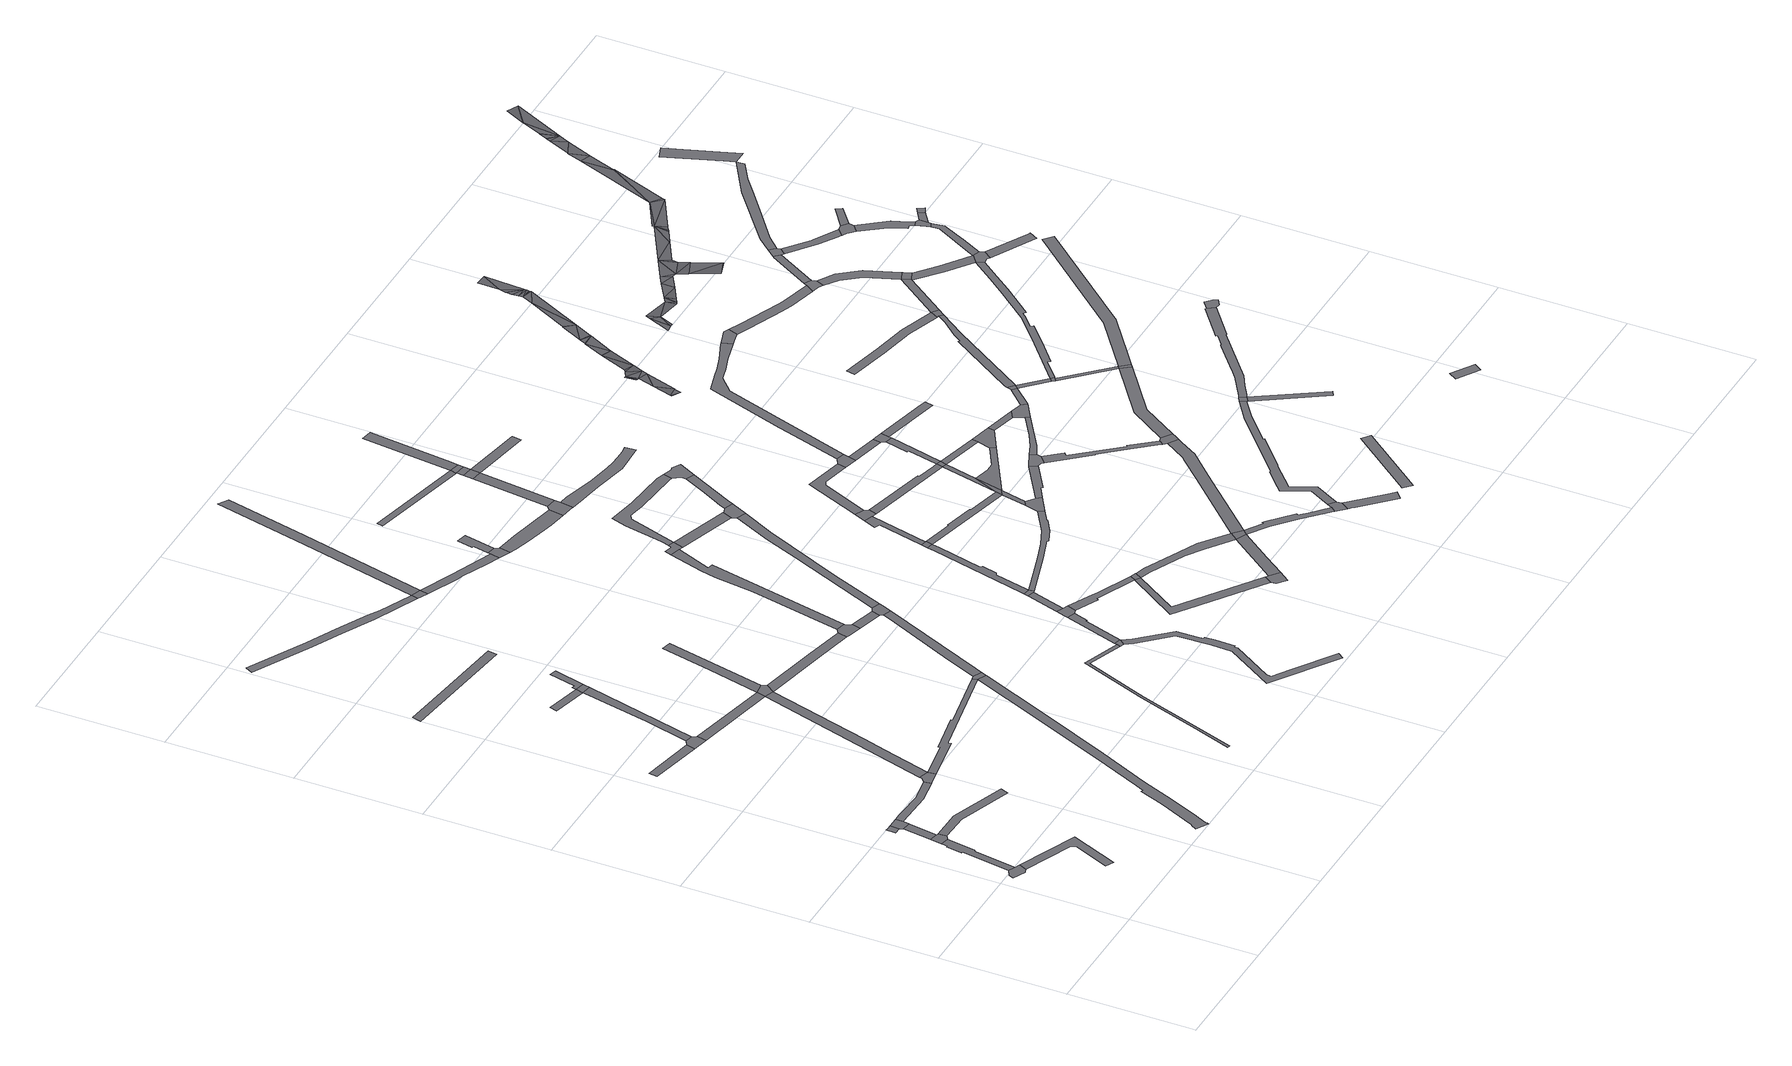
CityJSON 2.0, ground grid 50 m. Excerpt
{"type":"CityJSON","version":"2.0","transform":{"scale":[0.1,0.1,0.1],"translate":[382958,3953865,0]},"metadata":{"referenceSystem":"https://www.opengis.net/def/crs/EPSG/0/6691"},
"CityObjects":{
"road1":{"type":"Road","attributes":{"class":"1040","RoadStructureAttribute.sectionType":"4"},"geometry":[{"type":"MultiSurface","lod":"1","boundaries":[[[0,1,2,3,4,5,6]]]}]},
"road2":{"type":"Road","attributes":{"class":"1040","RoadStructureAttribute.sectionType":"1"},"geometry":[{"type":"MultiSurface","lod":"1","boundaries":[[[7,8,9,10,11,0,6,12,13,14]]]}]},
"road3":{"type":"Road","attributes":{"class":"1040","RoadStructureAttribute.sectionType":"1"},"geometry":[{"type":"MultiSurface","lod":"1","boundaries":[[[15,5,4,16,17,18,19]]]}]},
"road4":{"type":"Road","attributes":{"class":"1040","RoadStructureAttribute.sectionType":"4"},"geometry":[{"type":"MultiSurface","lod":"1","boundaries":[[[20,7,14,21,22,23]]]}]},
"road5":{"type":"Road","attributes":{"class":"1040","RoadStructureAttribute.sectionType":"1"},"geometry":[{"type":"MultiSurface","lod":"1","boundaries":[[[24,25,26,27,28]]]}]},
"road6":{"type":"Road","attributes":{"class":"1040","RoadStructureAttribute.sectionType":"1"},"geometry":[{"type":"MultiSurface","lod":"1","boundaries":[[[29,20,23,30]]]}]},
"road7":{"type":"Road","attributes":{"class":"1040","RoadStructureAttribute.sectionType":"4"},"geometry":[{"type":"MultiSurface","lod":"1","boundaries":[[[31,27,26,29,30,32,33]]]}]},
"road8":{"type":"Road","attributes":{"class":"1040","RoadStructureAttribute.sectionType":"1"},"geometry":[{"type":"MultiSurface","lod":"1","boundaries":[[[22,21,34,35,36,37]]]}]},
"road9":{"type":"Road","attributes":{"class":"1040","RoadStructureAttribute.sectionType":"1"},"geometry":[{"type":"MultiSurface","lod":"1","boundaries":[[[38,39,40,41,31,33,42,43]]]}]},
"road10":{"type":"Road","attributes":{"class":"1040","RoadStructureAttribute.sectionType":"1"},"geometry":[{"type":"MultiSurface","lod":"1","boundaries":[[[44,45,46,47]]]}]},
"road11":{"type":"Road","attributes":{"class":"1040","RoadStructureAttribute.sectionType":"4"},"geometry":[{"type":"MultiSurface","lod":"1","boundaries":[[[48,49,38,43,50,51,52]]]}]},
"road12":{"type":"Road","attributes":{"class":"1040","RoadStructureAttribute.sectionType":"4"},"geometry":[{"type":"MultiSurface","lod":"1","boundaries":[[[53,47,46,54,55,56]]]}]},
"road13":{"type":"Road","attributes":{"class":"1040","RoadStructureAttribute.sectionType":"1"},"geometry":[{"type":"MultiSurface","lod":"1","boundaries":[[[57,48,52,58,59,60]]]}]},
"road14":{"type":"Road","attributes":{"class":"1040","RoadStructureAttribute.sectionType":"1"},"geometry":[{"type":"MultiSurface","lod":"1","boundaries":[[[61,62,63,53,56,64]]]}]},
"road15":{"type":"Road","attributes":{"class":"1040","RoadStructureAttribute.sectionType":"1"},"geometry":[{"type":"MultiSurface","lod":"1","boundaries":[[[65,66,67,68,69,70,71,72,73,74,75,76,77,78,79,80,81,82,83,84,85]]]}]},
"road16":{"type":"Road","attributes":{"class":"1040","RoadStructureAttribute.sectionType":"1"},"geometry":[{"type":"MultiSurface","lod":"1","boundaries":[[[55,54,57,86]]]}]},
"road17":{"type":"Road","attributes":{"class":"1040","RoadStructureAttribute.sectionType":"1"},"geometry":[{"type":"MultiSurface","lod":"1","boundaries":[[[87,88,61,89]]]}]},
"road18":{"type":"Road","attributes":{"class":"1040","RoadStructureAttribute.sectionType":"1"},"geometry":[{"type":"MultiSurface","lod":"1","boundaries":[[[90,91,92,93,94,95]]]}]},
"road19":{"type":"Road","attributes":{"class":"1040","RoadStructureAttribute.sectionType":"1"},"geometry":[{"type":"MultiSurface","lod":"1","boundaries":[[[96,97,98,99,100,52,51,101,102,103,65]]]}]},
"road20":{"type":"Road","attributes":{"class":"1040","RoadStructureAttribute.sectionType":"4"},"geometry":[{"type":"MultiSurface","lod":"1","boundaries":[[[89,61,64,104]]]}]},
"road21":{"type":"Road","attributes":{"class":"1040","RoadStructureAttribute.sectionType":"1"},"geometry":[{"type":"MultiSurface","lod":"1","boundaries":[[[105,106,107,89,104,108]]]}]},
"road22":{"type":"Road","attributes":{"class":"1040","RoadStructureAttribute.sectionType":"4"},"geometry":[{"type":"MultiSurface","lod":"1","boundaries":[[[109,86,57,60,110]]]}]},
"road23":{"type":"Road","attributes":{"class":"1040","RoadStructureAttribute.sectionType":"1"},"geometry":[{"type":"MultiSurface","lod":"1","boundaries":[[[111,112,113,114,115,116,117,118,119,120,121]]]}]},
"road24":{"type":"Road","attributes":{"class":"1040","RoadStructureAttribute.sectionType":"1"},"geometry":[{"type":"MultiSurface","lod":"1","boundaries":[[[122,123,86,109,124]]]}]},
"road25":{"type":"Road","attributes":{"class":"1040","RoadStructureAttribute.sectionType":"1"},"geometry":[{"type":"MultiSurface","lod":"1","boundaries":[[[110,60,125,126,127,128]]]}]},
"road26":{"type":"Road","attributes":{"class":"1040","RoadStructureAttribute.sectionType":"1"},"geometry":[{"type":"MultiSurface","lod":"1","boundaries":[[[129,130,131,132,133,134,135,136,137,138,139,140,141]]]}]},
"road27":{"type":"Road","attributes":{"class":"1040","RoadStructureAttribute.sectionType":"4"},"geometry":[{"type":"MultiSurface","lod":"1","boundaries":[[[142,96,65,85,143]]]}]},
"road28":{"type":"Road","attributes":{"class":"1040","RoadStructureAttribute.sectionType":"1"},"geometry":[{"type":"MultiSurface","lod":"1","boundaries":[[[144,145,146,147,142,143,148,149]]]}]},
"road29":{"type":"Road","attributes":{"class":"1040","RoadStructureAttribute.sectionType":"4"},"geometry":[{"type":"MultiSurface","lod":"1","boundaries":[[[121,120,150,151,152,153]]]}]},
"road30":{"type":"Road","attributes":{"class":"1040","RoadStructureAttribute.sectionType":"4"},"geometry":[{"type":"MultiSurface","lod":"1","boundaries":[[[154,127,126,155,156,157,158,159]]]}]},
"road31":{"type":"Road","attributes":{"class":"1040","RoadStructureAttribute.sectionType":"1"},"geometry":[{"type":"MultiSurface","lod":"1","boundaries":[[[157,156,160,161]]]}]},
"road32":{"type":"Road","attributes":{"class":"1040","RoadStructureAttribute.sectionType":"4"},"geometry":[{"type":"MultiSurface","lod":"1","boundaries":[[[162,140,139,163,164]]]}]},
"road33":{"type":"Road","attributes":{"class":"1040","RoadStructureAttribute.sectionType":"1"},"geometry":[{"type":"MultiSurface","lod":"1","boundaries":[[[164,163,165,166,167,168,169,170,171,172,173,174,175,176,177,178,179,180,181,182,183,184]]]}]},
"road34":{"type":"Road","attributes":{"class":"1040","RoadStructureAttribute.sectionType":"1"},"geometry":[{"type":"MultiSurface","lod":"1","boundaries":[[[153,152,185,186,187,188,189,190]]]}]},
"road35":{"type":"Road","attributes":{"class":"1040","RoadStructureAttribute.sectionType":"4"},"geometry":[{"type":"MultiSurface","lod":"1","boundaries":[[[191,161,160,144,149,192,193]]]}]},
"road36":{"type":"Road","attributes":{"class":"1040","RoadStructureAttribute.sectionType":"1"},"geometry":[{"type":"MultiSurface","lod":"1","boundaries":[[[194,162,164,195,196,197]]]}]},
"road37":{"type":"Road","attributes":{"class":"1040","RoadStructureAttribute.sectionType":"1"},"geometry":[{"type":"MultiSurface","lod":"1","boundaries":[[[198,199,200,201,154,159,202,203,204]]]}]},
"road38":{"type":"Road","attributes":{"class":"1040","RoadStructureAttribute.sectionType":"1"},"geometry":[{"type":"MultiSurface","lod":"1","boundaries":[[[205,206,121,153,207,208]]]}]},
"road39":{"type":"Road","attributes":{"class":"1040","RoadStructureAttribute.sectionType":"4"},"geometry":[{"type":"MultiSurface","lod":"1","boundaries":[[[209,210,194,197,211,212,213]]]}]},
"road40":{"type":"Road","attributes":{"class":"1040","RoadStructureAttribute.sectionType":"4"},"geometry":[{"type":"MultiSurface","lod":"1","boundaries":[[[214,189,188,215,216,217]]]}]},
"road41":{"type":"Road","attributes":{"class":"1040","RoadStructureAttribute.sectionType":"1"},"geometry":[{"type":"MultiSurface","lod":"1","boundaries":[[[218,209,213,219]]]}]},
"road42":{"type":"Road","attributes":{"class":"1040","RoadStructureAttribute.sectionType":"1"},"geometry":[{"type":"MultiSurface","lod":"1","boundaries":[[[220,221,222,214,217,223]]]}]},
"road43":{"type":"Road","attributes":{"class":"1040","RoadStructureAttribute.sectionType":"4"},"geometry":[{"type":"MultiSurface","lod":"1","boundaries":[[[224,218,219,225,226,227]]]}]},
"road44":{"type":"Road","attributes":{"class":"1040","RoadStructureAttribute.sectionType":"1"},"geometry":[{"type":"MultiSurface","lod":"1","boundaries":[[[212,211,228,229,230,231,232,233,234]]]}]},
"road45":{"type":"Road","attributes":{"class":"1040","RoadStructureAttribute.sectionType":"4"},"geometry":[{"type":"MultiSurface","lod":"1","boundaries":[[[235,236,237,198,204,238,239]]]}]},
"road46":{"type":"Road","attributes":{"class":"1040","RoadStructureAttribute.sectionType":"1"},"geometry":[{"type":"MultiSurface","lod":"1","boundaries":[[[240,241,242,243,191,193,244,245,246]]]}]},
"road47":{"type":"Road","attributes":{"class":"1040","RoadStructureAttribute.sectionType":"1"},"geometry":[{"type":"MultiSurface","lod":"1","boundaries":[[[216,215,247,248,249,250,251,252,253]]]}]},
"road48":{"type":"Road","attributes":{"class":"1040","RoadStructureAttribute.sectionType":"1"},"geometry":[{"type":"MultiSurface","lod":"1","boundaries":[[[231,254,255,256,257,258,259]]]}]},
"road49":{"type":"Road","attributes":{"class":"1040","RoadStructureAttribute.sectionType":"1"},"geometry":[{"type":"MultiSurface","lod":"1","boundaries":[[[260,261,262,224,227,263,264,265,266,267,268,269]]]}]},
"road50":{"type":"Road","attributes":{"class":"1040","RoadStructureAttribute.sectionType":"4"},"geometry":[{"type":"MultiSurface","lod":"1","boundaries":[[[232,231,259,270]]]}]},
"road51":{"type":"Road","attributes":{"class":"1040","RoadStructureAttribute.sectionType":"1"},"geometry":[{"type":"MultiSurface","lod":"1","boundaries":[[[239,238,271,272]]]}]},
"road52":{"type":"Road","attributes":{"class":"1040","RoadStructureAttribute.sectionType":"4"},"geometry":[{"type":"MultiSurface","lod":"1","boundaries":[[[257,256,273,274,275,276]]]}]},
"road53":{"type":"Road","attributes":{"class":"1040","RoadStructureAttribute.sectionType":"1"},"geometry":[{"type":"MultiSurface","lod":"1","boundaries":[[[277,278,279,280]]]}]},
"road54":{"type":"Road","attributes":{"class":"1040","RoadStructureAttribute.sectionType":"4"},"geometry":[{"type":"MultiSurface","lod":"1","boundaries":[[[281,260,269,282,283]]]}]},
"road55":{"type":"Road","attributes":{"class":"1040","RoadStructureAttribute.sectionType":"4"},"geometry":[{"type":"MultiSurface","lod":"1","boundaries":[[[284,252,251,285,286,287,288]]]}]},
"road56":{"type":"Road","attributes":{"class":"1040","RoadStructureAttribute.sectionType":"1"},"geometry":[{"type":"MultiSurface","lod":"1","boundaries":[[[289,290,291,292,293,294,227,226,225,295,296,297,298,299,300,301,302]]]}]},
"road57":{"type":"Road","attributes":{"class":"1040","RoadStructureAttribute.sectionType":"1"},"geometry":[{"type":"MultiSurface","lod":"1","boundaries":[[[303,304,305,281,283,306,307]]]}]},
"road58":{"type":"Road","attributes":{"class":"1040","RoadStructureAttribute.sectionType":"1"},"geometry":[{"type":"MultiSurface","lod":"1","boundaries":[[[308,309,310,311,312,313,235,239,314,315,316,317,318,319,320]]]}]},
"road59":{"type":"Road","attributes":{"class":"1040","RoadStructureAttribute.sectionType":"1"},"geometry":[{"type":"MultiSurface","lod":"1","boundaries":[[[270,259,321,322,323,324,325,326,327,328,329,330]]]}]},
"road60":{"type":"Road","attributes":{"class":"1040","RoadStructureAttribute.sectionType":"4"},"geometry":[{"type":"MultiSurface","lod":"1","boundaries":[[[331,332,272,271,240,246,333]]]}]},
"road61":{"type":"Road","attributes":{"class":"1040","RoadStructureAttribute.sectionType":"1"},"geometry":[{"type":"MultiSurface","lod":"1","boundaries":[[[334,284,288,335]]]}]},
"road62":{"type":"Road","attributes":{"class":"1040","RoadStructureAttribute.sectionType":"1"},"geometry":[{"type":"MultiSurface","lod":"1","boundaries":[[[325,276,275,336,337]]]}]},
"road63":{"type":"Road","attributes":{"class":"1040","RoadStructureAttribute.sectionType":"4"},"geometry":[{"type":"MultiSurface","lod":"1","boundaries":[[[338,303,307,339,340,341]]]}]},
"road64":{"type":"Road","attributes":{"class":"1040","RoadStructureAttribute.sectionType":"4"},"geometry":[{"type":"MultiSurface","lod":"1","boundaries":[[[342,334,335,343]]]}]},
"road65":{"type":"Road","attributes":{"class":"1040","RoadStructureAttribute.sectionType":"1"},"geometry":[{"type":"MultiSurface","lod":"1","boundaries":[[[344,345,346,347,282,269,348,349]]]}]},
"road66":{"type":"Road","attributes":{"class":"1040","RoadStructureAttribute.sectionType":"1"},"geometry":[{"type":"MultiSurface","lod":"1","boundaries":[[[350,342,343,351]]]}]},
"road67":{"type":"Road","attributes":{"class":"1040","RoadStructureAttribute.sectionType":"4"},"geometry":[{"type":"MultiSurface","lod":"1","boundaries":[[[280,279,350,351,352]]]}]},
"road68":{"type":"Road","attributes":{"class":"1040","RoadStructureAttribute.sectionType":"1"},"geometry":[{"type":"MultiSurface","lod":"1","boundaries":[[[353,354,355,356,331,333,357,358]]]}]},
"road69":{"type":"Road","attributes":{"class":"1040","RoadStructureAttribute.sectionType":"1"},"geometry":[{"type":"MultiSurface","lod":"1","boundaries":[[[359,360,361,362,287,286,363,364,365,366,367,368,369,370,371,372]]]}]},
"road70":{"type":"Road","attributes":{"class":"1040","RoadStructureAttribute.sectionType":"4"},"geometry":[{"type":"MultiSurface","lod":"1","boundaries":[[[326,325,337,373]]]}]},
"road71":{"type":"Road","attributes":{"class":"1040","RoadStructureAttribute.sectionType":"1"},"geometry":[{"type":"MultiSurface","lod":"1","boundaries":[[[374,375,280,352,376,377]]]}]},
"road72":{"type":"Road","attributes":{"class":"1040","RoadStructureAttribute.sectionType":"1"},"geometry":[{"type":"MultiSurface","lod":"1","boundaries":[[[378,338,341,379,380,381,382]]]}]},
"road73":{"type":"Road","attributes":{"class":"1040","RoadStructureAttribute.sectionType":"4"},"geometry":[{"type":"MultiSurface","lod":"1","boundaries":[[[320,319,383,384,385,386,353,358,387,388,389]]]}]},
"road74":{"type":"Road","attributes":{"class":"1040","RoadStructureAttribute.sectionType":"1"},"geometry":[{"type":"MultiSurface","lod":"1","boundaries":[[[343,335,390,391]]]}]},
"road75":{"type":"Road","attributes":{"class":"1040","RoadStructureAttribute.sectionType":"4"},"geometry":[{"type":"MultiSurface","lod":"1","boundaries":[[[392,393,289,302,394,395]]]}]},
"road76":{"type":"Road","attributes":{"class":"1040","RoadStructureAttribute.sectionType":"1"},"geometry":[{"type":"MultiSurface","lod":"1","boundaries":[[[340,339,396,397,398,399,400,401]]]}]},
"road77":{"type":"Road","attributes":{"class":"1040","RoadStructureAttribute.sectionType":"1"},"geometry":[{"type":"MultiSurface","lod":"1","boundaries":[[[402,348,393,392]]]}]},
"road78":{"type":"Road","attributes":{"class":"1040","RoadStructureAttribute.sectionType":"1"},"geometry":[{"type":"MultiSurface","lod":"1","boundaries":[[[373,337,403,404,405,406,407,408,409,410,411,412,413,414,415]]]}]},
"road79":{"type":"Road","attributes":{"class":"1040","RoadStructureAttribute.sectionType":"1"},"geometry":[{"type":"MultiSurface","lod":"3","boundaries":[[[416,417,418]],[[419,420,421]],[[416,418,422]],[[419,423,420]],[[421,420,418]],[[418,417,421]]],"semantics":{"surfaces":[{"type":"TrafficArea","function":"1000"}],"values":[0,0,0,0,0,0]}}]},
"road80":{"type":"Road","attributes":{"class":"1040","RoadStructureAttribute.sectionType":"4"},"geometry":[{"type":"MultiSurface","lod":"1","boundaries":[[[424,349,348,402]]]}]},
"road81":{"type":"Road","attributes":{"class":"1040","RoadStructureAttribute.sectionType":"1"},"geometry":[{"type":"MultiSurface","lod":"1","boundaries":[[[397,349,424,425]]]}]},
"road82":{"type":"Road","attributes":{"class":"1040","RoadStructureAttribute.sectionType":"1"},"geometry":[{"type":"MultiSurface","lod":"1","boundaries":[[[426,427,395,394,428,429,430,431]]]}]},
"road83":{"type":"Road","attributes":{"class":"1040","RoadStructureAttribute.sectionType":"4"},"geometry":[{"type":"MultiSurface","lod":"3","boundaries":[[[423,419,432]],[[432,433,434]],[[435,433,432]],[[436,434,437]],[[432,434,423]],[[435,438,433]],[[423,434,436]],[[437,434,439]]],"semantics":{"surfaces":[{"type":"TrafficArea","function":"1020"}],"values":[0,0,0,0,0,0,0,0]}}]},
"road84":{"type":"Road","attributes":{"class":"1040","RoadStructureAttribute.sectionType":"4"},"geometry":[{"type":"MultiSurface","lod":"1","boundaries":[[[440,408,407,441,442,443]]]}]},
"road85":{"type":"Road","attributes":{"class":"1040","RoadStructureAttribute.sectionType":"4"},"geometry":[{"type":"MultiSurface","lod":"1","boundaries":[[[444,382,381,445,446,447]]]}]},
"road86":{"type":"Road","attributes":{"class":"1040","RoadStructureAttribute.sectionType":"4"},"geometry":[{"type":"MultiSurface","lod":"1","boundaries":[[[398,397,425,448]]]}]},
"road87":{"type":"Road","attributes":{"class":"1040","RoadStructureAttribute.sectionType":"1"},"geometry":[{"type":"MultiSurface","lod":"1","boundaries":[[[449,450,451,424,402,452,453]]]}]},
"road88":{"type":"Road","attributes":{"class":"1040","RoadStructureAttribute.sectionType":"1"},"geometry":[{"type":"MultiSurface","lod":"1","boundaries":[[[454,455,456,457,458,459,326,373,460,461,462,463,464]]]}]},
"road89":{"type":"Road","attributes":{"class":"1040","RoadStructureAttribute.sectionType":"1"},"geometry":[{"type":"MultiSurface","lod":"1","boundaries":[[[442,441,465,466,467,468,469,470]]]}]},
"road90":{"type":"Road","attributes":{"class":"1040","RoadStructureAttribute.sectionType":"1"},"geometry":[{"type":"MultiSurface","lod":"1","boundaries":[[[446,445,471,472]]]}]},
"road91":{"type":"Road","attributes":{"class":"1040","RoadStructureAttribute.sectionType":"1"},"geometry":[{"type":"MultiSurface","lod":"1","boundaries":[[[473,474,475,398,448,476,477]]]}]},
"road92":{"type":"Road","attributes":{"class":"1040","RoadStructureAttribute.sectionType":"4"},"geometry":[{"type":"MultiSurface","lod":"1","boundaries":[[[478,479,426,431,480,481,482,483]]]}]},
"road93":{"type":"Road","attributes":{"class":"1040","RoadStructureAttribute.sectionType":"1"},"geometry":[{"type":"MultiSurface","lod":"1","boundaries":[[[448,425,484,485]]]}]},
"road94":{"type":"Road","attributes":{"class":"1040","RoadStructureAttribute.sectionType":"4"},"geometry":[{"type":"MultiSurface","lod":"1","boundaries":[[[472,471,473,477,486,487,488]]]}]},
"road95":{"type":"Road","attributes":{"class":"1040","RoadStructureAttribute.sectionType":"1"},"geometry":[{"type":"MultiSurface","lod":"1","boundaries":[[[489,490,491,492,482,481,493,494,495,496,497,498,499]]]}]},
"road96":{"type":"Road","attributes":{"class":"1040","RoadStructureAttribute.sectionType":"4"},"geometry":[{"type":"MultiSurface","lod":"1","boundaries":[[[485,484,449,453,500,501,502]]]}]},
"road97":{"type":"Road","attributes":{"class":"1040","RoadStructureAttribute.sectionType":"1"},"geometry":[{"type":"MultiSurface","lod":"3","boundaries":[[[503,504,505]],[[504,506,507]],[[508,509,510]],[[503,511,512]],[[505,513,503]],[[506,514,507]],[[515,516,517]],[[508,510,518]],[[519,520,521]],[[522,523,517]],[[508,518,524]],[[521,520,435]],[[507,523,522]],[[512,525,503]],[[525,512,508]],[[526,527,508]],[[513,511,503]],[[516,519,517]],[[514,523,507]],[[523,515,517]],[[508,527,509]],[[526,528,527]],[[516,520,519]],[[508,524,525]],[[505,504,507]],[[520,438,435]]],"semantics":{"surfaces":[{"type":"TrafficArea","function":"1000"}],"values":[0,0,0,0,0,0,0,0,0,0,0,0,0,0,0,0,0,0,0,0,0,0,0,0,0,0]}}]},
"road98":{"type":"Road","attributes":{"class":"1040","RoadStructureAttribute.sectionType":"1"},"geometry":[{"type":"MultiSurface","lod":"1","boundaries":[[[529,530,531,478,483,532,533]]]}]},
"road99":{"type":"Road","attributes":{"class":"1040","RoadStructureAttribute.sectionType":"1"},"geometry":[{"type":"MultiSurface","lod":"1","boundaries":[[[487,486,534,535,536]]]}]},
"road100":{"type":"Road","attributes":{"class":"1040","RoadStructureAttribute.sectionType":"1"},"geometry":[{"type":"MultiSurface","lod":"1","boundaries":[[[537,538,539,540,541,542,543,544,545,440,443,546,547,548,549,550,551,552,553,554]]]}]},
"road101":{"type":"Road","attributes":{"class":"1040","RoadStructureAttribute.sectionType":"1"},"geometry":[{"type":"MultiSurface","lod":"1","boundaries":[[[555,556,557,558]]]}]},
"road102":{"type":"Road","attributes":{"class":"1040","RoadStructureAttribute.sectionType":"4"},"geometry":[{"type":"MultiSurface","lod":"1","boundaries":[[[559,499,498,454,464,560,561]]]}]},
"road103":{"type":"Road","attributes":{"class":"1040","RoadStructureAttribute.sectionType":"1"},"geometry":[{"type":"MultiSurface","lod":"1","boundaries":[[[502,501,562,563]]]}]},
"road104":{"type":"Road","attributes":{"class":"1040","RoadStructureAttribute.sectionType":"1"},"geometry":[{"type":"MultiSurface","lod":"1","boundaries":[[[564,565,566,567,568,569,570,571,572,573,444,447,574,575,576,577,578,579,580,581]]]}]},
"road105":{"type":"Road","attributes":{"class":"1040","RoadStructureAttribute.sectionType":"4"},"geometry":[{"type":"MultiSurface","lod":"1","boundaries":[[[563,562,529,533,582,583,584]]]}]},
"road106":{"type":"Road","attributes":{"class":"1040","RoadStructureAttribute.sectionType":"1"},"geometry":[{"type":"MultiSurface","lod":"3","boundaries":[[[585,586,587]],[[588,589,590]],[[590,591,592]],[[593,594,595]],[[587,594,596]],[[593,595,589]],[[589,588,593]],[[585,587,596]],[[597,598,590]],[[591,590,589]],[[592,599,597]],[[594,593,600]],[[596,594,600]],[[592,597,590]]],"semantics":{"surfaces":[{"type":"TrafficArea","function":"1000"}],"values":[0,0,0,0,0,0,0,0,0,0,0,0,0,0]}}]},
"road107":{"type":"Road","attributes":{"class":"1040","RoadStructureAttribute.sectionType":"1"},"geometry":[{"type":"MultiSurface","lod":"1","boundaries":[[[601,584,583,602]]]}]},
"road108":{"type":"Road","attributes":{"class":"1040","RoadStructureAttribute.sectionType":"1"},"geometry":[{"type":"MultiSurface","lod":"1","boundaries":[[[603,604,559,561,605,606]]]}]},
"road109":{"type":"Road","attributes":{"class":"1040","RoadStructureAttribute.sectionType":"4"},"geometry":[{"type":"MultiSurface","lod":"1","boundaries":[[[607,608,601,602,609]]]}]},
"road110":{"type":"Road","attributes":{"class":"1040","RoadStructureAttribute.sectionType":"1"},"geometry":[{"type":"MultiSurface","lod":"1","boundaries":[[[609,602,610,611]]]}]},
"road111":{"type":"Road","attributes":{"class":"1040","RoadStructureAttribute.sectionType":"4"},"geometry":[{"type":"MultiSurface","lod":"1","boundaries":[[[612,537,554,613,614]]]}]},
"road112":{"type":"Road","attributes":{"class":"1040","RoadStructureAttribute.sectionType":"4"},"geometry":[{"type":"MultiSurface","lod":"1","boundaries":[[[611,610,615,616,617]]]}]},
"road113":{"type":"Road","attributes":{"class":"1040","RoadStructureAttribute.sectionType":"1"},"geometry":[{"type":"MultiSurface","lod":"1","boundaries":[[[618,619,614,613]]]}]},
"road114":{"type":"Road","attributes":{"class":"1040","RoadStructureAttribute.sectionType":"4"},"geometry":[{"type":"MultiSurface","lod":"3","boundaries":[[[620,586,621]],[[620,621,622]],[[586,585,621]],[[623,620,622]]],"semantics":{"surfaces":[{"type":"TrafficArea","function":"1020"}],"values":[0,0,0,0]}}]},
"road115":{"type":"Road","attributes":{"class":"1040","RoadStructureAttribute.sectionType":"1"},"geometry":[{"type":"MultiSurface","lod":"1","boundaries":[[[616,615,603,624]]]}]},
"road116":{"type":"Road","attributes":{"class":"1040","RoadStructureAttribute.sectionType":"1"},"geometry":[{"type":"MultiSurface","lod":"3","boundaries":[[[622,621,625]],[[626,627,628]],[[621,626,625]],[[625,626,628]],[[627,629,628]]],"semantics":{"surfaces":[{"type":"TrafficArea","function":"1000"}],"values":[0,0,0,0,0]}}]},
"road117":{"type":"Road","attributes":{"class":"1040","RoadStructureAttribute.sectionType":"4"},"geometry":[{"type":"MultiSurface","lod":"1","boundaries":[[[630,564,581,631,632,633]]]}]},
"road118":{"type":"Road","attributes":{"class":"1040","RoadStructureAttribute.sectionType":"4"},"geometry":[{"type":"MultiSurface","lod":"1","boundaries":[[[624,603,606,634,635]]]}]},
"road119":{"type":"Road","attributes":{"class":"1040","RoadStructureAttribute.sectionType":"1"},"geometry":[{"type":"MultiSurface","lod":"1","boundaries":[[[636,637,638,639,640,641,607,609,642,643,644]]]}]},
"road120":{"type":"Road","attributes":{"class":"1040","RoadStructureAttribute.sectionType":"1"},"geometry":[{"type":"MultiSurface","lod":"1","boundaries":[[[645,646,647,648,649,650,651,652]]]}]},
"road121":{"type":"Road","attributes":{"class":"1040","RoadStructureAttribute.sectionType":"1"},"geometry":[{"type":"MultiSurface","lod":"1","boundaries":[[[653,654,655,656,657,658,659,660,661,662,663,612,614,664,665,666,667,668,669,670]]]}]},
"road122":{"type":"Road","attributes":{"class":"1040","RoadStructureAttribute.sectionType":"1"},"geometry":[{"type":"MultiSurface","lod":"1","boundaries":[[[671,672,673,633,632,674,675,676,677,678,679]]]}]},
"road123":{"type":"Road","attributes":{"class":"1040","RoadStructureAttribute.sectionType":"1"},"geometry":[{"type":"MultiSurface","lod":"1","boundaries":[[[680,681,682,683]]]}]},
"road124":{"type":"Road","attributes":{"class":"1040","RoadStructureAttribute.sectionType":"4"},"geometry":[{"type":"MultiSurface","lod":"1","boundaries":[[[650,649,636,644,684]]]}]},
"road125":{"type":"Road","attributes":{"class":"1040","RoadStructureAttribute.sectionType":"1"},"geometry":[{"type":"MultiSurface","lod":"1","boundaries":[[[685,686,687,688,689,611,617,690,691,692,693,694,695,696,697,698,699,700]]]}]},
"road126":{"type":"Road","attributes":{"class":"1040","RoadStructureAttribute.sectionType":"1"},"geometry":[{"type":"MultiSurface","lod":"1","boundaries":[[[701,650,684,702]]]}]},
"road127":{"type":"Road","attributes":{"class":"1040","RoadStructureAttribute.sectionType":"4"},"geometry":[{"type":"MultiSurface","lod":"1","boundaries":[[[703,679,678,704,705,706,707]]]}]},
"road128":{"type":"Road","attributes":{"class":"1040","RoadStructureAttribute.sectionType":"1"},"geometry":[{"type":"MultiSurface","lod":"1","boundaries":[[[708,709,635,634,710,711,712,713]]]}]},
"road129":{"type":"Road","attributes":{"class":"1040","RoadStructureAttribute.sectionType":"1"},"geometry":[{"type":"MultiSurface","lod":"1","boundaries":[[[706,705,714,715,701,716,717,718]]]}]},
"road130":{"type":"Road","attributes":{"class":"1040","RoadStructureAttribute.sectionType":"1"},"geometry":[{"type":"MultiSurface","lod":"1","boundaries":[[[719,720,703,707,721]]]}]},
"road131":{"type":"Road","attributes":{"class":"1040","RoadStructureAttribute.sectionType":"1"},"geometry":[{"type":"MultiSurface","lod":"3","boundaries":[[[722,723,724]],[[723,722,725]],[[726,727,728]],[[726,728,729]],[[730,731,732]],[[726,733,734]],[[726,729,735]],[[736,737,738]],[[739,723,738]],[[740,620,623]],[[741,735,742]],[[738,737,743]],[[744,733,726]],[[731,745,732]],[[735,741,726]],[[746,723,725]],[[738,723,736]],[[736,723,746]],[[744,747,733]],[[724,723,740]],[[732,738,730]],[[741,742,745]],[[744,748,747]],[[726,734,727]],[[743,730,738]],[[723,620,740]],[[745,731,741]]],"semantics":{"surfaces":[{"type":"TrafficArea","function":"1000"}],"values":[0,0,0,0,0,0,0,0,0,0,0,0,0,0,0,0,0,0,0,0,0,0,0,0,0,0,0]}}]},
"road132":{"type":"Road","attributes":{"class":"1040","RoadStructureAttribute.sectionType":"4"},"geometry":[{"type":"MultiSurface","lod":"1","boundaries":[[[716,701,702,749,750]]]}]},
"road133":{"type":"Road","attributes":{"class":"1040","RoadStructureAttribute.sectionType":"4"},"geometry":[{"type":"MultiSurface","lod":"1","boundaries":[[[751,752,753,670,669,754,755,756,757]]]}]},
"road134":{"type":"Road","attributes":{"class":"1040","RoadStructureAttribute.sectionType":"4"},"geometry":[{"type":"MultiSurface","lod":"1","boundaries":[[[758,719,721,759,760,761]]]}]},
"road135":{"type":"Road","attributes":{"class":"1040","RoadStructureAttribute.sectionType":"1"},"geometry":[{"type":"MultiSurface","lod":"1","boundaries":[[[749,702,762,763,764,685,765,766,767,768]]]}]},
"road136":{"type":"Road","attributes":{"class":"1040","RoadStructureAttribute.sectionType":"4"},"geometry":[{"type":"MultiSurface","lod":"1","boundaries":[[[765,685,700,769,770,771,772]]]}]},
"road137":{"type":"Road","attributes":{"class":"1040","RoadStructureAttribute.sectionType":"1"},"geometry":[{"type":"MultiSurface","lod":"1","boundaries":[[[760,759,773,774,775,776,777,778,779]]]}]},
"road138":{"type":"Road","attributes":{"class":"1040","RoadStructureAttribute.sectionType":"1"},"geometry":[{"type":"MultiSurface","lod":"1","boundaries":[[[771,770,780,781,782,783]]]}]},
"road139":{"type":"Road","attributes":{"class":"1040","RoadStructureAttribute.sectionType":"4"},"geometry":[{"type":"MultiSurface","lod":"1","boundaries":[[[784,777,776,785,786,787,788,789,790]]]}]},
"road140":{"type":"Road","attributes":{"class":"1040","RoadStructureAttribute.sectionType":"1"},"geometry":[{"type":"MultiSurface","lod":"1","boundaries":[[[791,792,793,794,765,772,795,796,797]]]}]},
"road141":{"type":"Road","attributes":{"class":"1040","RoadStructureAttribute.sectionType":"1"},"geometry":[{"type":"MultiSurface","lod":"1","boundaries":[[[789,788,798,799,800,801,802,803,804,805]]]}]},
"road142":{"type":"Road","attributes":{"class":"1040","RoadStructureAttribute.sectionType":"1"},"geometry":[{"type":"MultiSurface","lod":"1","boundaries":[[[806,784,790,807]]]}]},
"road143":{"type":"Road","attributes":{"class":"1040","RoadStructureAttribute.sectionType":"4"},"geometry":[{"type":"MultiSurface","lod":"1","boundaries":[[[803,802,808,809,792,791,810,811]]]}]},
"road144":{"type":"Road","attributes":{"class":"1040","RoadStructureAttribute.sectionType":"1"},"geometry":[{"type":"MultiSurface","lod":"1","boundaries":[[[812,813,814,758,761,815,816,817,818,819]]]}]},
"road145":{"type":"Road","attributes":{"class":"1040","RoadStructureAttribute.sectionType":"1"},"geometry":[{"type":"MultiSurface","lod":"1","boundaries":[[[820,811,810,821]]]}]},
"road146":{"type":"Road","attributes":{"class":"1040","RoadStructureAttribute.sectionType":"4"},"geometry":[{"type":"MultiSurface","lod":"1","boundaries":[[[822,823,820,821,824]]]}]},
"road147":{"type":"Road","attributes":{"class":"1040","RoadStructureAttribute.sectionType":"1"},"geometry":[{"type":"MultiSurface","lod":"1","boundaries":[[[825,826,827,812,828,829]]]}]}
},
"vertices":[
[86,509,0],[61,495,0],[52,475,0],[100,452,0],[118,459,0],[133,488,0],[112,497,0],
[129,789,0],[126,766,0],[121,767,0],[111,703,0],[116,703,0],[138,664,0],[146,672,0],[163,782,0],
[368,390,0],[312,378,0],[320,360,0],[260,216,0],[290,201,0],
[136,835,0],[179,794,0],[179,828,0],[171,829,0],
[120,1000,0],[120,964,0],[145,963,0],[147,999,0],[127,999,0],
[154,949,0],[188,945,0],
[193,999,0],[189,949,0],[192,969,0],
[294,791,0],[506,715,0],[518,747,0],[300,825,0],
[440,1009,0],[340,992,0],[247,998,0],[218,999,0],[342,964,0],[444,981,0],
[68,1894,0],[63,1862,0],[271,1817,0],[279,1852,0],
[458,1033,0],[455,1023,0],[447,982,0],[502,991,0],[497,1021,0],
[302,1865,0],[335,1803,0],[343,1841,0],[332,1858,0],
[663,1732,0],[553,1216,0],[581,1309,0],[701,1720,0],
[406,2316,0],[404,2308,0],[347,2040,0],[445,2307,0],
[1078,1109,0],[956,821,0],[933,766,0],[834,535,0],[742,331,0],[727,297,0],[718,301,0],[680,202,0],[615,56,0],[608,50,0],[598,30,0],[643,3,0],[646,9,0],[643,10,0],[655,36,0],[667,62,0],[721,183,0],[775,316,0],[868,520,0],[992,805,0],[1113,1093,0],
[674,1769,0],
[276,2379,0],[269,2350,0],[414,2345,0],
[15,2786,0],[5,2750,0],[485,2687,0],[490,2724,0],[219,2759,0],[64,2780,0],
[1073,1128,0],[817,1079,0],[816,1087,0],[651,1056,0],[653,1048,0],[691,1024,0],[689,1035,0],[692,1036,0],
[452,2336,0],
[457,2466,0],[430,2359,0],[418,2362,0],[484,2459,0],
[716,1773,0],[727,1756,0],
[547,3170,0],[504,3195,0],[378,3258,0],[260,3316,0],[30,3439,0],[15,3411,0],[245,3288,0],[362,3228,0],[490,3164,0],[668,3082,0],[676,3110,0],
[770,2181,0],[722,1976,0],[808,2172,0],
[950,1667,0],[1110,1631,0],[1119,1670,0],[959,1706,0],
[1331,815,0],[1228,544,0],[1146,308,0],[1088,144,0],[1099,141,0],[1122,207,0],[1155,304,0],[1237,541,0],[1268,622,0],[1335,798,0],[1475,748,0],[1480,762,0],[1335,814,0],
[1088,1130,0],[1123,1115,0],
[1286,1574,0],[1262,1519,0],[1139,1249,0],[1100,1159,0],[1135,1144,0],[1318,1562,0],
[678,3077,0],[685,3074,0],[708,3064,0],[717,3096,0],
[1136,1681,0],[1119,1629,0],[1178,1613,0],[1186,1647,0],[1174,1668,0],[1175,1673,0],
[1279,1585,0],[1288,1619,0],
[1483,773,0],[1492,742,0],[1509,763,0],
[1512,711,0],[1615,600,0],[1621,464,0],[1618,382,0],[1496,190,0],[1751,18,0],[1767,41,0],[1608,148,0],[1542,193,0],[1545,215,0],[1645,373,0],[1646,381,0],[1646,387,0],[1651,387,0],[1654,465,0],[1652,505,0],[1645,505,0],[1644,524,0],[1640,610,0],[1533,727,0],
[837,3008,0],[854,3002,0],[963,2953,0],[1012,2933,0],[1021,2969,0],[850,3039,0],
[1306,1628,0],[1334,1598,0],[1341,1615,0],
[1552,989,0],[1560,922,0],[1567,920,0],[1585,976,0],
[1291,2401,0],[1247,2259,0],[1235,2203,0],[1214,2045,0],[1298,2244,0],[1276,2250,0],[1332,2388,0],
[879,3961,0],[798,3618,0],[840,3608,0],[918,3937,0],
[1568,1039,0],[1558,1006,0],[1603,983,0],[1615,1018,0],[1596,1027,0],
[1024,2982,0],[1059,2913,0],[1067,2957,0],[1056,2974,0],
[1609,1169,0],[1638,1161,0],
[1043,3108,0],[1030,3046,0],[1037,3044,0],[1083,3099,0],
[1615,1188,0],[1646,1164,0],[1643,1176,0],[1641,1182,0],
[1695,938,0],[1699,946,0],[1705,944,0],[1857,876,0],[1872,899,0],[1731,961,0],[1716,968,0],
[1337,2433,0],[1332,2419,0],[1299,2428,0],[1348,2383,0],[1361,2424,0],
[1592,2290,0],[1549,2199,0],[1523,2143,0],[1464,2003,0],[1427,1832,0],[1566,2148,0],[1629,2274,0],
[1084,2903,0],[1147,2885,0],[1234,2863,0],[1272,2855,0],[1340,2843,0],[1349,2902,0],[1156,2944,0],
[1726,674,0],[1782,634,0],[2050,442,0],[2072,473,0],[1767,691,0],[1879,863,0],
[1719,1612,0],[1712,1582,0],[1619,1200,0],[1644,1193,0],[1676,1325,0],[1686,1331,0],[1700,1389,0],[1694,1399,0],[1737,1576,0],[1744,1606,0],
[1894,890,0],
[1584,2308,0],[1600,2348,0],
[2053,422,0],[2089,395,0],[2120,437,0],[2083,465,0],
[1016,3408,0],[1010,3384,0],[1407,3291,0],[1414,3314,0],
[1725,1639,0],[1751,1633,0],[1748,1633,0],
[1367,2916,0],[1398,2834,0],[1401,2833,0],[1407,2885,0],[1410,2910,0],
[2084,1361,0],[1984,1298,0],[1911,1267,0],[1834,1241,0],[1736,1210,0],[1644,1183,0],[1742,1192,0],[1840,1223,0],[1936,1256,0],[1940,1249,0],[1997,1273,0],[2050,1307,0],[2048,1310,0],[2098,1341,0],
[1769,1881,0],[1748,1831,0],[1769,1823,0],[1792,1818,0],[1804,1868,0],
[1686,2645,0],[1516,2660,0],[1498,2663,0],[1399,2682,0],[1379,2619,0],[1348,2467,0],[1425,2621,0],[1442,2631,0],[1484,2623,0],[1510,2618,0],[1694,2602,0],[1706,2599,0],[1718,2635,0],
[1886,860,0],[1923,850,0],[2066,783,0],[2130,740,0],[2232,663,0],[2259,695,0],[2152,776,0],[2079,810,0],[1933,878,0],[1896,889,0],
[1624,2354,0],[1606,2346,0],[1662,2340,0],
[1403,3222,0],[1446,3215,0],
[2182,520,0],[2276,645,0],
[1789,1927,0],[1826,1863,0],[1835,1894,0],[1826,1912,0],
[1408,3262,0],[1451,3255,0],
[1990,1575,0],[1992,1581,0],[1873,1609,0],[1872,1604,0],[2120,1517,0],[2126,1543,0],
[1411,3290,0],[1454,3283,0],
[1457,3307,0],
[1726,2552,0],[1680,2460,0],[1643,2392,0],[1635,2376,0],[1674,2365,0],[1760,2537,0],
[1669,2830,0],[1568,2849,0],[1564,2850,0],[1447,2881,0],[1463,2823,0],[1549,2807,0],[1687,2780,0],[1692,2780,0],[1697,2780,0],[1807,2785,0],[1804,2828,0],[1777,2824,0],[1738,2824,0],[1702,2825,0],
[2292,663,0],
[1455,3676,0],[1417,3343,0],[1461,3338,0],[1498,3668,0],
[1885,2151,0],[1905,2097,0],[1923,2106,0],[2030,2081,0],[2038,2115,0],
[1712,2595,0],[1718,2587,0],[1724,2576,0],[1727,2564,0],[1796,2607,0],[1763,2626,0],[1754,2623,0],
[1687,3173,0],[1694,3212,0],
[2119,1426,0],[2097,1415,0],[2166,1383,0],[2151,1402,0],
[2165,1781,0],[2180,1777,0],[2188,1803,0],[2171,1807,0],[2093,1826,0],[2094,1832,0],
[2143,1530,0],
[2355,593,0],[2442,518,0],[2471,488,0],[2533,428,0],[2534,427,0],[2551,446,0],[2488,506,0],[2460,535,0],[2464,540,0],[2463,541,0],[2374,619,0],[2364,625,0],[2360,619,0],
[1796,2607,309],[1806,2635,308],[1765,2631,309],[1856,2766,302],[1793,2711,305],[1806,2636,308],[1763,2626,309],[1816,2780,302],
[2170,1643,0],
[2200,1773,0],
[2316,1508,0],[2211,1440,0],[2215,1414,0],[2221,1407,0],[2228,1412,0],[2333,1479,0],
[1865,2789,301],[1836,2842,299],[1812,2829,300],[1885,2833,298],[1812,2782,301],[1807,2785,300],[1847,2849,298],[1804,2828,300],
[2563,468,0],[2569,394,0],[2591,427,0],[2588,447,0],
[2064,2130,0],[2085,2068,0],[2092,2099,0],[2099,2121,0],
[2208,1798,0],
[2357,1679,0],[2266,1627,0],[2234,1627,0],[2345,1646,0],[2368,1659,0],
[2651,1131,0],[2598,1048,0],[2582,1031,0],[2561,1009,0],[2524,970,0],[2503,949,0],[2510,890,0],[2576,959,0],[2635,1019,0],[2681,1093,0],[2690,1107,0],
[2584,379,0],[2588,374,0],[2706,255,0],[2736,282,0],[2712,305,0],[2612,407,0],
[2220,2037,0],[2227,2068,0],
[2231,2020,0],[2208,1928,0],[2218,1926,0],[2238,1921,0],[2261,2013,0],
[2379,1536,0],[2320,1510,0],[2353,1476,0],[2358,1469,0],[2388,1496,0],[2392,1515,0],
[2371,1731,0],[2377,1757,0],
[2264,2026,0],[2271,2058,0],[2240,2065,0],
[2578,1255,0],[2574,1251,0],[2431,1420,0],[2443,1431,0],[2478,1328,0],[2482,1331,0],[2496,1314,0],[2563,1234,0],[2635,1149,0],[2639,1145,0],[2651,1163,0],
[2389,1671,0],[2458,1710,0],[2463,1737,0],
[2103,3366,289],[2081,3322,289],[2143,3355,289],[1999,3163,290],[2029,3126,289],[2145,3381,289],[2100,3433,289],[2100,3431,289],[2144,3364,289],[2144,3373,289],[2143,3359,289],[1998,3163,290],[1939,3047,291],[1939,3046,291],[1990,3049,291],[2098,3408,289],[1937,2947,292],[1900,2964,292],[1937,2946,292],[1992,3053,291],[1953,3073,291],[2098,3406,289],[2099,3382,289],[2153,3542,290],[2104,3459,290],[2108,3545,290],
[2576,1647,0],[2487,1589,0],[2428,1557,0],[2439,1536,0],[2587,1633,0],
[2502,1971,0],[2510,2003,0],[2486,2009,0],
[2987,1016,0],[2983,1013,0],[2906,957,0],[2839,897,0],[2654,731,0],[2651,735,0],[2585,674,0],[2562,653,0],[2610,554,0],[2641,545,0],[2597,636,0],[2698,729,0],[2700,727,0],[2822,837,0],[2818,842,0],[2923,936,0],[2997,992,0],[3000,993,0],
[2971,536,0],[2766,277,0],[2795,249,0],[3003,511,0],
[2670,1167,0],[2701,1124,0],[2711,1141,0],
[2555,1687,0],[2586,1707,0],
[2519,2800,0],[2514,2798,0],[2484,2786,0],[2430,2765,0],[2374,2744,0],[2332,2734,0],[2252,2711,0],[2147,2392,0],[2146,2388,0],[2100,2240,0],[2173,2346,0],[2186,2387,0],[2271,2646,0],[2328,2702,0],[2339,2705,0],[2382,2716,0],[2441,2736,0],[2531,2759,0],
[2652,1675,0],[2653,1676,0],[2638,1694,0],
[2442,2950,288],[2421,2988,288],[2386,2968,288],[2292,2862,293],[2286,2904,292],[2204,2881,288],[2186,2930,288],[2179,2912,288],[2299,2866,293],[2313,2921,290],[2312,2921,290],[2381,2914,290],[2172,2827,286],[2183,2828,286],[2143,2823,286],[2320,2878,292],
[2705,1764,0],[2722,1750,0],
[2985,1481,0],[2768,1317,0],[2803,1286,0],[3014,1445,0],
[2713,1784,0],[2707,1766,0],[2736,1764,0],
[2810,1660,0],[2826,1672,0],
[3009,1028,0],[3002,990,0],[3023,1004,0],
[2822,1648,0],[2832,1656,0],[2837,1660,0],
[3164,736,0],[3185,749,0],
[2509,3038,286],[2459,2946,288],[2524,2971,288],[2532,2997,286],
[2994,1490,0],
[2540,2930,291],[2476,2904,291],[2519,2800,298],[2581,2824,296],[2582,2820,296],
[2582,2820,0],[2574,2770,0],[2589,2772,0],[2604,2811,0],
[3024,1453,0],[2996,1488,0],
[2996,2185,0],[2970,2149,0],[2916,2087,0],[2893,2052,0],[2887,2057,0],[2716,1794,0],[2737,1765,0],[2937,2073,0],[3011,2174,0],
[2557,2331,0],[2550,2297,0],[2715,2259,0],[2855,2232,0],[2987,2188,0],[3006,2219,0],[2864,2265,0],[2723,2293,0],
[3440,1367,0],[3310,1263,0],[3314,1257,0],[3270,1221,0],[3268,1224,0],[3261,1219,0],[3148,1123,0],[3138,1115,0],[3119,1099,0],[3116,1096,0],[3019,1034,0],[3034,1010,0],[3084,1042,0],[3135,1069,0],[3332,1235,0],[3335,1232,0],[3465,1336,0],[3444,1362,0],
[2839,2714,0],[2820,2722,0],[2657,2789,0],[2641,2750,0],[2791,2688,0],[2798,2686,0],[2827,2674,0],[2940,2647,0],[2961,2682,0],
[3461,429,0],[3439,395,0],[3526,339,0],[3548,372,0],
[3030,2201,0],
[3345,2211,0],[3278,2124,0],[3226,2058,0],[3114,1922,0],[2992,1814,0],[2911,1724,0],[2919,1715,0],[3010,1792,0],[3087,1861,0],[3079,1871,0],[3125,1912,0],[3139,1929,0],[3149,1920,0],[3248,2040,0],[3300,2107,0],[3359,2182,0],
[3139,2400,0],[3154,2369,0],
[2968,2694,0],[2970,2640,0],[2986,2629,0],[3003,2663,0],[2995,2681,0],
[3569,2062,0],[3209,1648,0],[3077,1492,0],[3242,1616,0],[3244,1618,0],[3604,2032,0],
[3039,2592,0],[3093,2525,0],[3176,2417,0],[3128,2545,0],[3067,2622,0],
[3068,2862,0],[3064,2858,0],[3090,2843,0],
[2689,3086,285],[2695,3144,283],[2685,3084,285],[2690,3087,285],[3042,3678,282],[3022,3747,282],[3007,3713,282],[3007,3712,282],[2941,3421,281],[2982,3531,281],[2938,3547,281],[3057,3826,282],[3023,3749,282],[3000,3697,282],[2856,3182,281],[2860,3193,281],[2818,3222,281],[2691,3150,283],[2628,3052,286],[3024,3636,281],[2961,3609,282],[2944,3419,281],[3147,3890,279],[2960,3608,282],[2708,3098,284],[3057,3827,282],[3098,3910,282],
[3190,2385,0],[3177,2414,0],
[3477,1388,0],[3475,1387,0],[3474,1386,0],[3482,1333,0],[3509,1350,0],[3507,1354,0],[3500,1365,0],
[3097,2896,0],[3100,2835,0],[3120,2859,0],[3119,2873,0],
[3159,2357,0],[3245,2284,0],[3329,2223,0],[3377,2237,0],[3352,2255,0],[3270,2316,0],[3192,2382,0],
[3380,2185,0],[3392,2177,0],[3414,2210,0],[3408,2227,0],
[3207,2753,0],[3274,2711,0],[3282,2706,0],[3288,2703,0],[3316,2729,0],[3223,2780,0],[3215,2785,0],
[3561,2085,0],[3566,2082,0],[3586,2116,0],[3580,2119,0],
[3336,2731,0],[3288,2702,0],[3305,2692,0],[3320,2680,0],[3330,2667,0],[3361,2692,0],[3362,2712,0],
[3487,2453,0],[3468,2444,0],[3471,2412,0],[3383,2249,0],[3450,2310,0],[3467,2346,0],[3497,2404,0],
[3398,2576,0],[3405,2566,0],[3425,2512,0],[3444,2517,0],[3453,2500,0],[3471,2507,0],[3462,2526,0],[3440,2586,0],
[3420,2793,0],[3435,2771,0],
[3453,2499,0],[3466,2459,0],[3489,2465,0],[3490,2500,0],
[3528,3228,0],[3370,3130,0],[3144,2950,0],[3167,2925,0],[3303,3028,0],[3392,3099,0],[3451,3147,0],[3530,3197,0],
[3526,2523,0],[3540,2502,0],
[3547,2537,0],[3538,2531,0],[3563,2513,0],
[3488,3502,0],[3438,3484,0],[3513,3269,0],[3583,3227,0],[3564,3281,0]
]}
